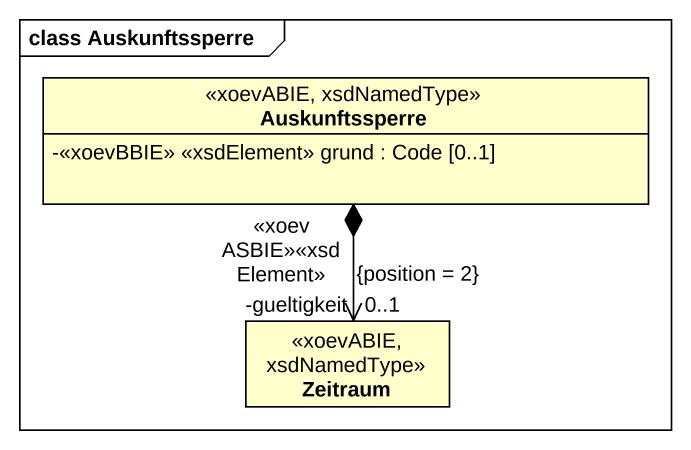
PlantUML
@startuml
mainframe class Auskunftssperre
hide circle
hide empty members
skinparam classAttributeIconSize 0
class Auskunftssperre <<xoevABIE, xsdNamedType>> {
  -<<xoevBBIE>> <<xsdElement>> grund : Code [0..1]
}
class Zeitraum <<xoevABIE, xsdNamedType>>
Auskunftssperre *--> "-gueltigkeit\n<<xoevASBIE>><<xsdElement>>\n0..1\n{position = 2}" Zeitraum
@enduml
